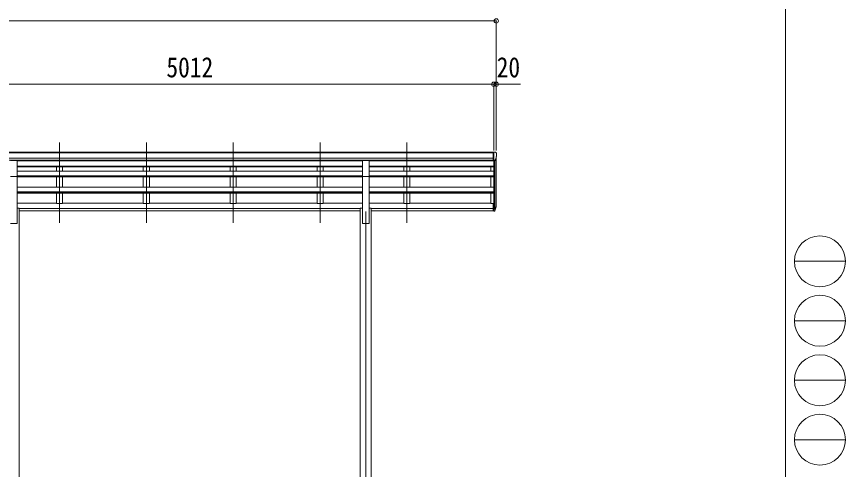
# Model space of a CAD drawing. Units: millimetres at full size. Extents: x -9783 to 9892, y -6828 to 6752.
# Drawn here: x 3060 to 9892, y -2978 to 754 of the extents above; entities that cross this region are included whole.
import ezdxf
from ezdxf.enums import TextEntityAlignment as Align

# ---------------------------------------------------------------- set-up
doc = ezdxf.new("R2010")
doc.units = ezdxf.units.MM
doc.header["$LTSCALE"] = 35
doc.header["$PDMODE"] = 32
doc.header["$PDSIZE"] = 35
for name, color, linetype, lineweight in [('0-1_本体', 4, 'Continuous', 9), ('0-2_部品', 7, 'Continuous', 9), ('0-8_PARTS2', 2, 'Continuous', 9), ('0-A_寸法', 6, 'Continuous', 9), ('F-0_240', 7, 'Continuous', 9)]:
    doc.layers.add(name, color=color, linetype=linetype, lineweight=lineweight)
doc.styles.add('ＭＳ ゴシック', font='')
doc.styles.get('ＭＳ ゴシック').set_extended_font_data('MS Gothic')

msp = doc.modelspace()

# ---------------------------------------------------------------- linework, layer by layer
at = {"layer": '0-1_本体'}
for p, q in [((6987.36, -363.79), (1998.36, -363.79)), ((6987.36, -369.13), (1998.36, -369.13)), ((7013.86, -789.52), (7013.86, -400.54)), ((6987.36, -412.67), (1988.36, -412.67)), ((6987.36, -430.33), (1988.36, -430.33)), ((5910.36, -432.71), (3065.36, -432.71)), ((5910.36, -435.71), (3065.36, -435.71)), ((3065.36, -477.86), (5910.36, -477.86)), ((3388.86, -432.71), (3388.86, -435.71)), ((3438.86, -432.71), (3438.86, -435.71)), ((4104.86, -432.71), (4104.86, -435.71)), ((4154.86, -432.71), (4154.86, -435.71)), ((4820.86, -432.79), (4820.86, -435.62)), ((4870.86, -432.79), (4870.86, -435.62)), ((5536.86, -432.79), (5536.86, -435.09)), ((5586.86, -432.79), (5586.86, -435.09)), ((6987.36, -432.71), (5965.36, -432.71)), ((6993.86, -435.71), (5965.36, -435.71)), ((5965.36, -477.86), (6993.86, -477.86)), ((6252.86, -432.79), (6252.86, -435.09)), ((6302.86, -432.79), (6302.86, -435.09)), ((6968.86, -435.71), (6968.86, -432.71)), ((6993.86, -435.17), (6993.86, -785.66)), ((6999.86, -434.69), (6999.86, -830.1)), ((7009.58, -419.34), (7009.58, -812.09)), ((3065.36, -479.26), (5910.36, -479.26)), ((3065.36, -483.04), (5910.36, -483.04)), ((3065.36, -519.1), (5910.36, -519.1)), ((3388.86, -483.04), (3388.86, -519.1)), ((3438.86, -483.04), (3438.86, -519.1)), ((4104.86, -483.04), (4104.86, -519.1)), ((4154.86, -483.04), (4154.86, -519.1)), ((4820.86, -483.04), (4820.86, -519.1)), ((4870.86, -483.04), (4870.86, -519.1)), ((5536.86, -483.04), (5536.86, -519.1)), ((5586.86, -483.04), (5586.86, -519.1)), ((5965.36, -479.26), (6993.86, -479.26)), ((5965.36, -483.04), (6993.86, -483.04)), ((5965.36, -519.1), (6993.86, -519.1)), ((6252.86, -483.04), (6252.86, -519.1)), ((6302.86, -483.04), (6302.86, -519.1)), ((6968.86, -519.1), (6968.86, -483.04)), ((3065.36, -559.84), (5910.36, -559.84)), ((3065.36, -561.32), (5910.36, -561.32)), ((3065.36, -952.36), (3065.36, -564.12)), ((3065.36, -568.12), (5910.36, -568.12)), ((3388.86, -568.12), (3388.86, -651.47)), ((3438.86, -568.12), (3438.86, -651.47)), ((4104.86, -568.12), (4104.86, -651.47)), ((4154.86, -568.12), (4154.86, -651.47)), ((4820.86, -568.12), (4820.86, -651.17)), ((4870.86, -568.12), (4870.86, -651.17)), ((5536.86, -568.12), (5536.86, -651.17)), ((5586.86, -568.12), (5586.86, -651.17)), ((5910.36, -952.36), (5910.36, -564.12)), ((5965.36, -559.84), (6993.86, -559.84)), ((5965.36, -561.32), (6993.86, -561.32)), ((5965.36, -952.36), (5965.36, -564.12)), ((5965.36, -568.12), (6993.86, -568.12)), ((6252.86, -568.12), (6252.86, -651.17)), ((6302.86, -568.12), (6302.86, -651.17)), ((6968.86, -651.47), (6968.86, -568.12)), ((5910.36, -651.47), (3065.36, -651.47)), ((6993.86, -651.47), (5965.36, -651.47)), ((3065.36, -690.68), (5910.36, -690.68)), ((3065.36, -692.16), (5910.36, -692.16)), ((3065.36, -701.82), (5910.36, -701.82)), ((3388.86, -701.64), (3388.86, -787.89)), ((3438.86, -701.64), (3438.86, -787.89)), ((4104.86, -701.64), (4104.86, -787.89)), ((4154.86, -701.64), (4154.86, -787.89)), ((4820.86, -701.64), (4820.86, -787.89)), ((4870.86, -701.64), (4870.86, -787.89)), ((5536.86, -701.64), (5536.86, -787.89)), ((5586.86, -701.64), (5586.86, -787.89)), ((5965.36, -690.68), (6993.86, -690.68)), ((5965.36, -692.16), (6993.86, -692.16)), ((5965.36, -701.82), (6993.86, -701.82)), ((6252.86, -701.64), (6252.86, -787.89)), ((6302.86, -701.64), (6302.86, -787.89)), ((6968.86, -787.89), (6968.86, -701.82)), ((3388.86, -783.07), (3065.36, -783.07)), ((3388.86, -787.87), (3438.86, -787.87)), ((4104.86, -783.07), (3438.86, -783.07)), ((4104.86, -787.87), (4154.86, -787.87)), ((4820.86, -783.07), (4154.86, -783.07)), ((4820.86, -787.87), (4870.86, -787.87)), ((5536.86, -783.07), (4870.86, -783.07)), ((5536.86, -787.87), (5586.86, -787.87)), ((5910.36, -783.07), (5586.86, -783.07)), ((6252.86, -783.07), (5965.36, -783.07)), ((6252.86, -787.87), (6302.86, -787.87)), ((6968.86, -783.07), (6302.86, -783.07)), ((6968.86, -787.87), (6987.36, -787.87)), ((3083.06, -825.97), (3065.36, -825.97)), ((3083.06, -825.97), (3083.06, -4302.35)), ((5892.66, -827.37), (3083.06, -827.37)), ((5892.66, -828.75), (3083.06, -828.75)), ((5892.66, -845.93), (3083.06, -845.93)), ((5910.36, -825.97), (5892.66, -825.97)), ((5892.66, -825.97), (5892.66, -4302.35)), ((5983.06, -825.97), (5965.36, -825.97)), ((5983.06, -825.97), (5983.06, -4302.34)), ((6987.36, -827.37), (5983.06, -827.37)), ((6987.36, -828.75), (5983.06, -828.75)), ((6987.36, -845.93), (5983.06, -845.93)), ((3065.36, -952.36), (3010.36, -952.36)), ((5965.36, -952.36), (5910.36, -952.36))]:
    msp.add_line(p, q, dxfattribs=at)
at = {"layer": '0-2_部品'}
for p, q in [((6987.36, -362.18), (6977.36, -362.27)), ((6977.36, -363.79), (6977.36, -362.27)), ((6987.36, -434.17), (6987.36, -362.18)), ((7005.86, -362.18), (6987.36, -362.18)), ((6993.86, -435.17), (6993.86, -362.18)), ((7005.86, -362.18), (7008.2, -362.32)), ((7008.95, -362.75), (7013.02, -368.56)), ((7015.86, -371.55), (7015.86, -372.18)), ((3010.36, -432.05), (3065.36, -432.05)), ((3065.36, -564.12), (3065.36, -432.05)), ((5910.36, -432.05), (5965.36, -432.05)), ((5910.36, -564.12), (5910.36, -432.05)), ((5965.36, -564.12), (5965.36, -432.05)), ((6987.36, -434.17), (6993.86, -434.17)), ((6993.86, -435.17), (6999.07, -434.85)), ((7001.49, -433.35), (7010.76, -417.29)), ((3010.36, -564.12), (3065.36, -564.12)), ((5910.36, -564.12), (5965.36, -564.12)), ((6987.36, -787.06), (6987.36, -848.12)), ((6987.36, -787.06), (6993.86, -787.06)), ((6993.86, -787.06), (6993.86, -848.94)), ((7000.3, -831.02), (7010.05, -812.61)), ((7011.47, -813.1), (7001.31, -832.27)), ((6987.36, -825.37), (6993.86, -825.37)), ((6987.36, -830.77), (6993.86, -830.77)), ((6987.36, -848.12), (6993.86, -848.12)), ((6993.86, -831.77), (6999, -831.77)), ((6993.86, -833.77), (6998.71, -833.77)), ((6993.86, -848.94), (6998.71, -848.94)), ((7008.89, -829.95), (7001.31, -847.44))]:
    msp.add_line(p, q, dxfattribs=at)
for centre, radius, start, end in [((7008.14, -363.32), 1, 35, 86.5), ((6813.86, -372.18), 202, 347.09739, 0), ((7012.86, -371.55), 3, 0, 87), ((6998.89, -431.85), 3, 273.5, 330), ((6880.65, -793.88), 133.22, 344.28698, 356.72013), ((6925.92, -786.65), 88.05, 342.78929, 2.77608), ((6925.2, -790.93), 89.07, 345.58812, 5.50424), ((6998.71, -830.77), 3, 270, 330), ((6998.71, -845.94), 3, 270, 330), ((6999, -830.27), 1.5, 270, 330)]:
    msp.add_arc(centre, radius, start, end, dxfattribs=at)
at = {"layer": '0-8_PARTS2'}
for p, q in [((3413.86, -946.13), (3413.86, -283.61)), ((4129.86, -946.13), (4129.86, -283.61)), ((4845.86, -946.13), (4845.86, -283.61)), ((5561.86, -946.13), (5561.86, -283.61)), ((6277.86, -946.13), (6277.86, -283.61)), ((5937.86, -852.34), (5937.86, -4402.34))]:
    msp.add_line(p, q, dxfattribs=at)
at = {"layer": '0-A_寸法'}
for p, q in [((-3050.14, 717.96), (7013.86, 717.96)), ((1981.86, 196.02), (6993.86, 196.02)), ((6993.86, 196.02), (6993.86, -349.6)), ((6993.86, 196.02), (7013.86, 196.02)), ((7013.86, 196.02), (7013.86, -349.6))]:
    msp.add_line(p, q, dxfattribs=at)
msp.add_lwpolyline([(7013.86, 717.96), (7013.86, 196.02), (7213.86, 196.02)], dxfattribs=at)
for p in [(7013.86, 717.96), (6993.86, 196.02), (7013.86, 196.02)]:
    msp.add_point(p, dxfattribs=at)
at = {"layer": 'F-0_240', "color": 5}
msp.add_line((9396.97, 6751.9), (9396.97, -6828.1), dxfattribs=at)
at = {"layer": 'F-0_240', "color": 4}
for p, q in [((9471.77, -1263.1), (9891.77, -1263.1)), ((9471.77, -1753.1), (9891.77, -1753.1)), ((9471.77, -2243.1), (9891.77, -2243.1)), ((9471.77, -2733.1), (9891.77, -2733.1))]:
    msp.add_line(p, q, dxfattribs=at)
for centre in [(9681.77, -1263.1), (9681.77, -1753.1), (9681.77, -2243.1), (9681.77, -2733.1)]:
    msp.add_circle(centre, 210, dxfattribs=at)

# ---------------------------------------------------------------- texts
at = {"layer": '0-A_寸法', "color": 7, "style": 'ＭＳ ゴシック', "width": 0.85}
for s, p in [('5012', (4295.36, 203.02)), ('20', (7017.61, 203.02))]:
    msp.add_text(s, height=166.8, dxfattribs=at).set_placement(p, align=Align.BOTTOM_LEFT)

doc.saveas('drawing.dxf')
